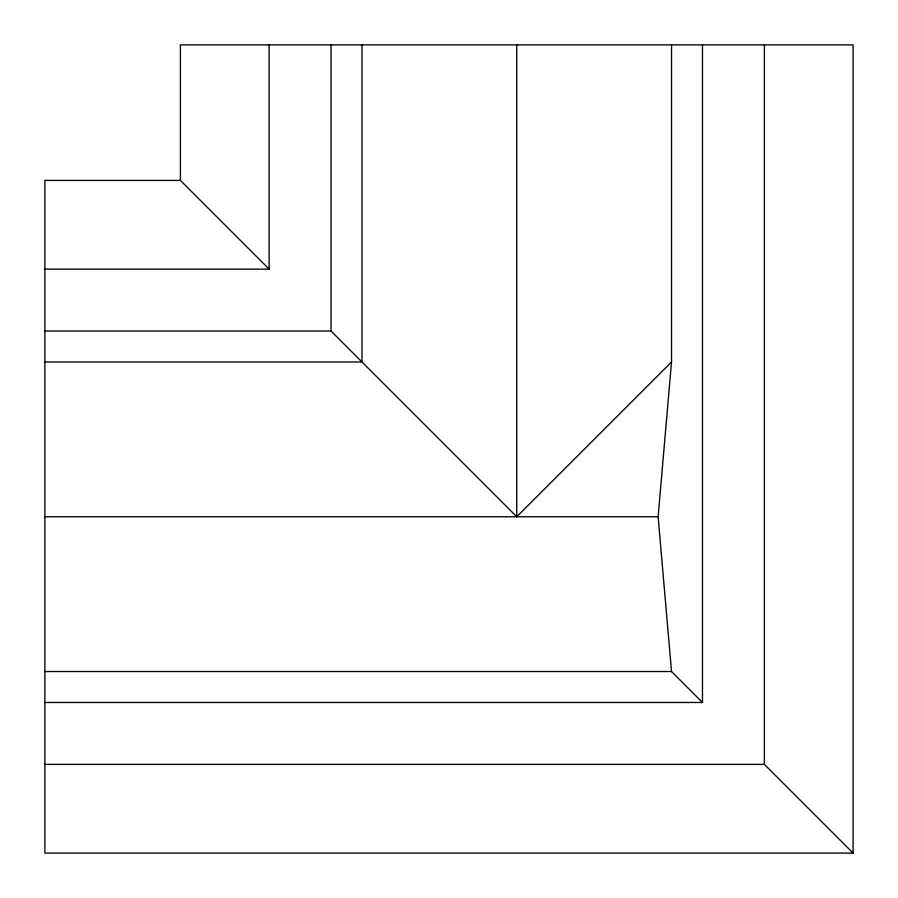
<?xml version="1.0" encoding="UTF-8"?>
<svg xmlns="http://www.w3.org/2000/svg" width="898" height="898" viewBox="0 0 898 898"><rect width="100%" height="100%" fill="white"/><g stroke="black" fill="none" stroke-linecap="round" stroke-linejoin="round"><path stroke-width="1.35" d="M702.483 44.9L702.483 702.483L671.524 671.524L658.122 516.754L671.524 361.984L671.524 44.9M44.9 331.025L331.025 331.025L516.754 516.754L671.524 361.984M180.408 180.408L44.9 180.408L44.9 853.1L853.1 853.1L853.1 44.9L180.408 44.9L180.408 180.408L269.119 269.119L44.9 269.119M44.9 361.984L361.984 361.984L361.984 44.9M44.9 516.754L658.122 516.754M44.9 671.524L671.524 671.524M44.9 702.483L702.483 702.483M44.9 764.389L764.389 764.389L853.1 853.1M764.389 44.9L764.389 764.389M516.754 44.9L516.754 516.754M331.025 44.9L331.025 331.025M269.119 44.9L269.119 269.119"/></g></svg>
